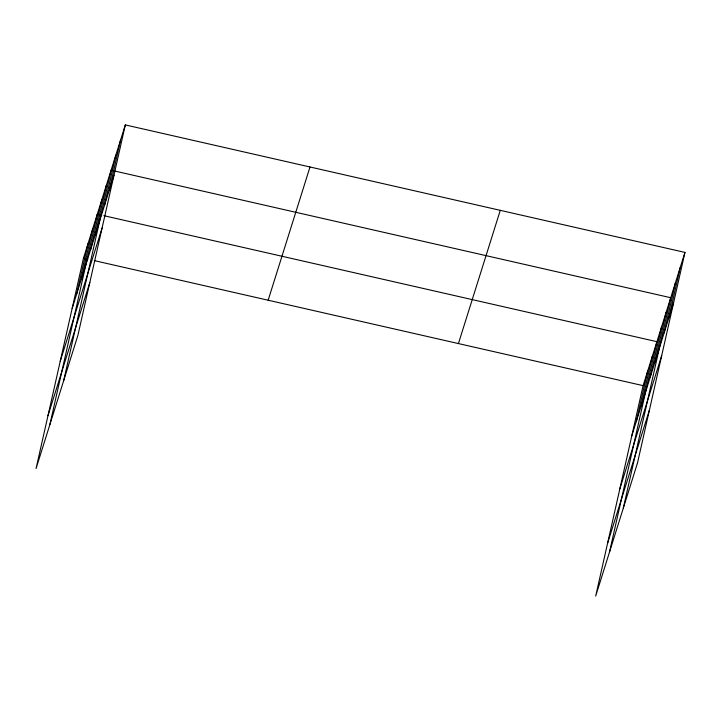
<?xml version="1.0" encoding="UTF-8"?>
<svg xmlns="http://www.w3.org/2000/svg" width="721" height="721" viewBox="0 0 721 721"><rect width="100%" height="100%" fill="white"/><g stroke="black" fill="none" stroke-linecap="round" stroke-linejoin="round"><path stroke-width="1.08" d="M125.319 124.913L83.474 258.145L36.05 468.587L77.895 335.355L125.319 124.913L684.95 252.413L637.526 462.855L595.681 596.087L643.105 385.645L684.95 252.413M76.732 293.817L88.079 243.491M81.338 279.162L92.685 228.836M49.857 424.615L97.281 214.182L101.634 215.173M90.549 249.845L101.886 199.528M95.154 235.19L106.492 184.864M63.673 380.652L111.097 170.21L670.719 297.719L623.295 508.152M104.5 205.44L115.838 155.114M109.241 190.335L120.578 140.009M636.364 421.316L647.701 370.991M640.969 406.662L652.307 356.336M609.488 552.124L656.912 341.682L103.806 215.669M650.171 377.344L661.518 327.028M654.776 362.69L666.114 312.373M664.122 332.94L675.469 282.614M668.863 317.835L680.209 267.518M72.136 308.471L113.981 175.239M60.222 361.311L102.076 228.07M47.956 415.747L89.81 282.515M268.149 300.224L310.003 166.993M458.421 343.575L500.275 210.343M631.758 435.971L673.612 302.739M619.853 488.811L661.698 355.579M607.587 543.246L649.432 410.015M83.474 258.145L87.818 259.136M94.334 260.623L643.105 385.645"/></g></svg>
